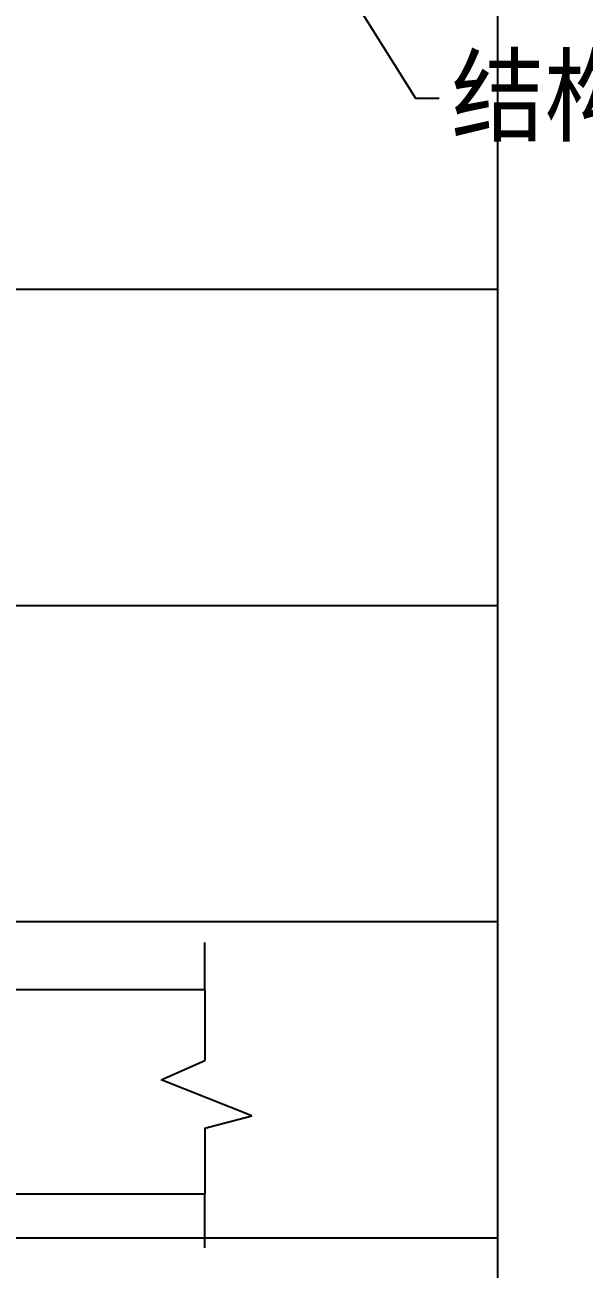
# Model space of a CAD drawing. Extents: x 1635833 to 4277885, y 16914845 to 35313750.
# Drawn here: x 2222894 to 2224485, y 17881732 to 17885273 of the extents above; entities that cross this region are included whole.
import ezdxf
from ezdxf import colors
from ezdxf.entities.mleader import LeaderData, LeaderLine
from ezdxf.math import Vec2, Vec3

# ---------------------------------------------------------------- set-up
doc = ezdxf.new("R2010")
doc.units = 0
doc.header["$LTSCALE"] = 1000
doc.header["$MEASUREMENT"] = 0
doc.layers.add('02___PRT_ALL_AXES', color=7, linetype='Continuous')
doc.layers.add('JZ_0', color=7, linetype='Continuous')
doc.styles.add('标题文字', font='txt.shx', dxfattribs={"bigfont": 'hztxt.shx'})

# ---------------------------------------------------------------- blocks, each defined once
blk = doc.blocks.new('抗震大样2')
at = {"color": 4}
for points in [[(8877.1, -3727.3), (8877.1, -3534.5)], [(8877.1, -3727.3), (8877.1, -4014.4)], [(8699.2, -4092.7), (8877.1, -4014.4)], [(9068.6, -4239.1), (8699.2, -4092.7)], [(8877.1, -4290.3), (9068.6, -4239.1)], [(8877.1, -4290.3), (8877.1, -4558.1)], [(8877.1, -4776.5), (8877.1, -4558.1)]]:
    blk.add_lwpolyline(points, dxfattribs=at)
at = {"layer": '02___PRT_ALL_AXES', "color": 1, "linetype": 'Continuous'}
for p, q in [((8877.1, -3727.3), (4141.4, -3727.3)), ((8877.1, -4558.1), (4141.4, -4558.1))]:
    blk.add_line(p, q, dxfattribs=at)
at = {"color": 4}
ml = blk.add_multileader_mtext('Standard', dxfattribs=at)
ml.set_content('{\\fFangSong_GB2312|b0|i0|c134|p49;\\W0.9;结构体}', color=4, style='标题文字')
ml.set_leader_properties()
ml.build(insert=Vec2(0, 0))
ml.multileader.update_dxf_attribs({"dogleg_length": 0.36, "arrow_head_size": 123.1})
ctx = ml.context
ctx.base_point, ctx.char_height, ctx.arrow_head_size, ctx.landing_gap_size, ctx.plane_origin = Vec3(9830.4, -102.5), 307.714, 123.1, 49.8, Vec3(8938.5, 909.7)
notes = []
notes.append((ctx, [(0, (1, 1, 0), (9733.9, -102.5), (1, 0), 96.5, [(0, [(9016.9, 1040.6)], 0, [])])]))
ctx.mtext.insert, ctx.mtext.width, ctx.mtext.flow_direction = Vec3(9880.3, 61.6), 1718.781, 5
for ctx, leaders in notes:
    for number, flags, end, landing, length, lines in leaders:
        leader = LeaderData()
        leader.index, (leader.has_last_leader_line, leader.has_dogleg_vector, leader.attachment_direction) = number, flags
        leader.last_leader_point, leader.dogleg_vector, leader.dogleg_length = Vec3(end), Vec3(landing), length
        for number, points, colour, breaks in lines:
            line = LeaderLine()
            line.index, line.vertices, line.color, line.breaks = number, Vec3.list(points), colors.encode_raw_color(colour), breaks
            leader.lines.append(line)
        ctx.leaders.append(leader)

msp = doc.modelspace()

# ---------------------------------------------------------------- linework, layer by layer
at = {"layer": 'JZ_0', "color": 8}
for p, q in [((2224239.742, 17853233.255), (2224239.742, 17901621.315)), ((2207006.753, 17884521.315), (2224239.742, 17884521.315)), ((2207006.753, 17883621.315), (2224239.742, 17883621.315)), ((2207006.753, 17882721.315), (2224239.742, 17882721.315)), ((2207006.753, 17881821.315), (2224239.742, 17881821.315))]:
    msp.add_line(p, q, dxfattribs=at)

# ---------------------------------------------------------------- block references
at = {"xscale": 0.7, "yscale": 0.7, "zscale": 0.7}
msp.add_blockref('抗震大样2', (2217191.739, 17885136.195), dxfattribs=at)

doc.saveas('drawing.dxf')
